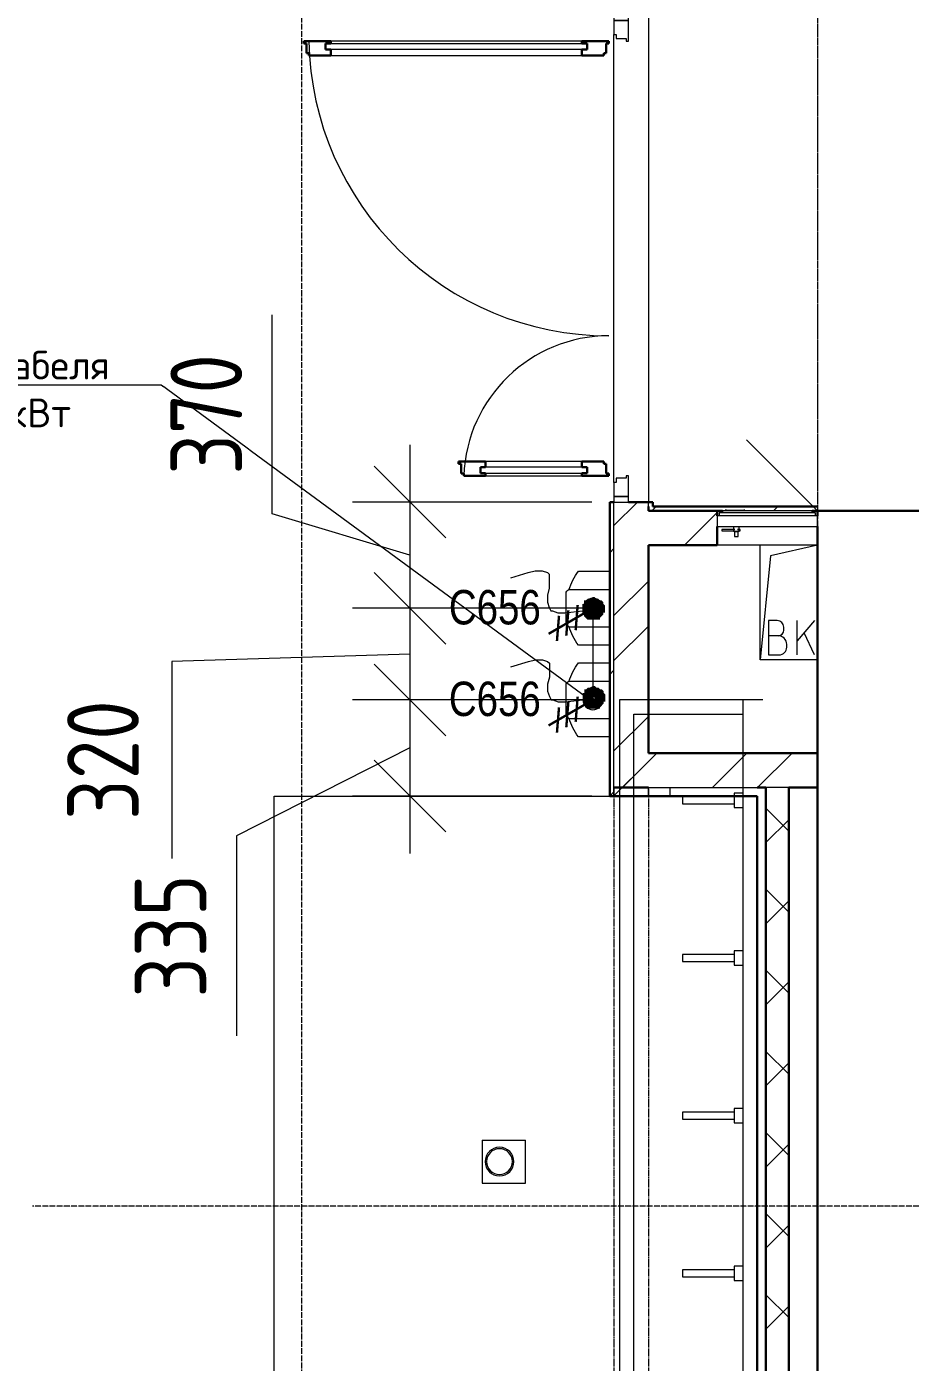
# Model space of a CAD drawing. Header units: millimetres. Extents: x -215207 to 92095, y -30385 to 123050.
# Drawn here: x -44601 to -41519, y 22765 to 27423 of the extents above; entities that cross this region are included whole.
import ezdxf
from ezdxf import colors
from ezdxf.entities.mleader import LeaderData, LeaderLine
from ezdxf.enums import TextEntityAlignment as Align
from ezdxf.math import Vec2, Vec3

# ---------------------------------------------------------------- set-up
doc = ezdxf.new("R2010")
doc.units = ezdxf.units.MM
for name, pattern in [('ADSK_Линия сетки', [25, 20, -2.5, 0, -2.5]), ('ADSK_Сверху', [4.5, 3, -1.5]), ('Сверху', [3.96875, 2.38125, -1.5875])]:
    doc.linetypes.add(name, pattern=pattern)
for name, color, linetype, lineweight in [('0_ТХ Р-EL', 30, 'Continuous', 5), ('TO-Conn-EL', 33, 'Continuous', 13), ('TO-Equipment', 52, 'Continuous', 18), ('TO-Equipment--W', 52, 'Continuous', 13), ('TO-Index', 1, 'Continuous', 0), ('Двери', 7, 'Continuous', 9), ('Каркас_Импост', 7, 'Continuous', 9), ('Монтажный зазор', 7, 'Continuous', 9), ('Оборудование', 7, 'Continuous', 20), ('Оси', 7, 'Continuous', 9), ('Остекление', 7, 'Continuous', 9), ('Панель', 7, 'Continuous', 30), ('Перекрытия', 7, 'Continuous', 18), ('Сантехнические приборы', 251, 'Continuous', 0), ('Сверху', 7, 'ADSK_Сверху', 9), ('Средние линии', 7, 'Continuous', 30), ('Стены', 7, 'Continuous', 18), ('Стены разрез', 7, 'Continuous', 30), ('Стены штриховка', 7, 'Continuous', 9), ('Элементы узлов', 7, 'Continuous', 30)]:
    doc.layers.add(name, color=color, linetype=linetype, lineweight=lineweight)
doc.layers.add('TO-txt-invis', color=161, linetype='Continuous', lineweight=0, plot=False)
doc.layers.add('Открывание', color=7, linetype='Continuous', lineweight=9, true_color=0xc0c0c0)
doc.layers.add('ТХ Подключения ЭОМ', color=7, linetype='Continuous', lineweight=18, true_color=0x003efa)
doc.layers.add('тх размеры розетки', color=7, linetype='Continuous', true_color=0xe91640)
doc.styles.add('S-ARIAL', font='arial.ttf', dxfattribs={"height": 150})
doc.styles.add('Simplex', font='simplex.shx', dxfattribs={"width": 0.6})
doc.styles.add('TX Text.Base', font='calibril.ttf', dxfattribs={"height": 250})
doc.styles.add('ГОСТ 2.304', font='CS_Gost2304.shx')
doc.dimstyles.new('СПДС', dxfattribs={"dimscale": 100, "dimtxt": 2.5, "dimasz": 2.5, "dimexe": 2, "dimexo": 0.625, "dimgap": 1, "dimtad": 1, "dimdec": 0, "dimtxsty": 'ГОСТ 2.304', "dimblk": 'OBLIQUE', "dimblk1": 'OBLIQUE', "dimblk2": 'OBLIQUE', "dimcen": 2.5, "dimdle": 2, "dimadec": 0, "dimazin": 2, "dimtfac": 0.75, "dimtdec": 4, "dimtmove": 1, "dimatfit": 3, "dimfxl": 0, "dimtolj": 1, "dimarcsym": 0})
pattern_1 = [(45, (-45356.5, 7949.98), (-235.7317, 235.7317), []), (45, (-45199.35, 7949.98), (-235.7317, 235.7317), [])]
pattern_2 = [(45, (-45356.5, 7949.98), (-212.132, 212.132), [])]

# ---------------------------------------------------------------- blocks, each defined once
blk = doc.blocks.new('el-kab-sv-tx')
at = {"color": 0}
blk.add_lwpolyline([(0.762, 1.99), (0.889, 1.567), (0.931, 1.397), (0.931, 1.228), (0.889, 1.101), (0.847, 1.058), (0.804, 1.058), (0.677, 1.058), (0.508, 1.058), (0.339, 1.101), (0.169, 1.101), (0.042, 1.058), (-0.042, 1.016), (-0.042, 0.974), (-0.085, 0.847), (-0.085, 0.677), (-0.042, 0.254)], dxfattribs=at)
at = {"color": 0, "transparency": 33554559}
for points in [[(-0.212, 0.169), (0.085, 0.127), (-0.254, 0.127)], [(-0.254, 0.127), (-0.212, 0.127), (-0.212, 0.127)], [(-0.212, 0.127), (-0.254, 0.127), (-0.169, 0.085)], [(-0.254, 0.127), (-0.169, 0.085), (-0.254, 0.085)], [(0.085, 0.127), (-0.254, 0.127), (0.042, 0)], [(-0.254, 0.127), (0.042, 0), (-0.042, 0)], [(-0.169, 0.085), (-0.254, 0.085), (-0.085, 0.042)], [(-0.254, 0.085), (-0.085, 0.042), (-0.254, 0.042)], [(-0.085, 0.042), (-0.254, 0.042), (-0.042, 0)], [(-0.254, 0.042), (-0.042, 0), (-0.254, 0)], [(-0.254, 0), (0, 0), (0, 0)], [(0, 0), (0, 0), (-0.254, 0)], [(0, 0), (-0.254, 0), (0, -0.042)], [(-0.254, 0), (0, -0.042), (-0.254, -0.042)], [(-0.169, 0.212), (0.127, 0.169), (-0.212, 0.169)], [(0.127, 0.169), (-0.212, 0.169), (0.085, 0.127)], [(-0.127, 0.212), (0.127, 0.212), (-0.169, 0.212)], [(0.127, 0.212), (-0.169, 0.212), (0.127, 0.169)], [(-0.085, 0.254), (0.127, 0.212), (-0.127, 0.212)], [(0.169, 0.212), (0.169, 0.212), (-0.127, 0.212)], [(0.169, 0.212), (-0.127, 0.212), (0.127, 0.212)], [(-0.127, 0.212), (0.169, 0.212), (0.127, 0.212)], [(-0.042, 0.254), (0.085, 0.254), (-0.085, 0.254)], [(0.127, 0.254), (0.127, 0.254), (-0.085, 0.254)], [(0.127, 0.254), (-0.085, 0.254), (0.085, 0.254)], [(0.127, 0.254), (-0.085, 0.254), (0.127, 0.212)], [(0, 0.254), (0.042, 0.254), (-0.042, 0.254)], [(-0.042, 0.254), (0.042, 0.254), (0.042, 0.254)], [(0.042, 0.254), (-0.042, 0.254), (0.085, 0.254)], [(0.042, 0), (0.296, -0.042), (0, -0.042)], [(0.085, 0.127), (0.254, 0.085), (0.042, 0.085)], [(0.254, 0.085), (0.042, 0.085), (0.296, 0)], [(0.042, 0.085), (0.296, 0), (0.042, 0)], [(0.296, 0), (0.042, 0), (0.296, -0.042)], [(0.127, 0.169), (0.254, 0.127), (0.085, 0.127)], [(0.254, 0.127), (0.085, 0.127), (0.254, 0.085)], [(0.169, 0.212), (0.127, 0.212), (0.127, 0.212)], [(0.212, 0.212), (0.212, 0.212), (0.127, 0.212)], [(0.212, 0.212), (0.127, 0.212), (0.169, 0.212)], [(0.212, 0.212), (0.127, 0.212), (0.212, 0.169)], [(0.127, 0.212), (0.212, 0.169), (0.127, 0.169)], [(0.212, 0.169), (0.127, 0.169), (0.254, 0.127)], [(0, -0.042), (-0.254, -0.042), (-0.042, -0.085)], [(-0.254, -0.042), (-0.042, -0.085), (-0.254, -0.085)], [(-0.042, -0.085), (-0.254, -0.085), (-0.085, -0.169)], [(-0.254, -0.085), (-0.085, -0.169), (-0.254, -0.169)], [(-0.254, -0.169), (-0.085, -0.169), (-0.212, -0.169)], [(-0.085, -0.169), (-0.212, -0.169), (-0.127, -0.212)], [(-0.212, -0.169), (-0.127, -0.212), (-0.169, -0.212)], [(-0.127, -0.254), (-0.127, -0.254), (-0.169, -0.212)], [(-0.127, -0.254), (-0.169, -0.212), (-0.127, -0.212)], [(-0.085, -0.169), (0.212, -0.212), (-0.127, -0.212)], [(0.212, -0.212), (-0.127, -0.212), (0.169, -0.254)], [(-0.127, -0.212), (0.169, -0.254), (-0.127, -0.254)], [(-0.127, -0.254), (0.169, -0.254), (0.169, -0.254)], [(0.169, -0.254), (0.169, -0.254), (-0.127, -0.254)], [(0.169, -0.254), (-0.127, -0.254), (0.127, -0.254)], [(-0.127, -0.254), (0.127, -0.254), (-0.085, -0.254)], [(-0.042, -0.085), (0.254, -0.127), (-0.085, -0.127)], [(0.254, -0.127), (-0.085, -0.127), (0.212, -0.169)], [(-0.085, -0.127), (0.212, -0.169), (-0.085, -0.169)], [(0.212, -0.169), (-0.085, -0.169), (0.212, -0.212)], [(0.127, -0.254), (-0.085, -0.254), (0.085, -0.296)], [(-0.085, -0.254), (0.085, -0.296), (-0.085, -0.296)], [(0.085, -0.296), (-0.085, -0.296), (0.042, -0.296)], [(-0.085, -0.296), (0.042, -0.296), (-0.042, -0.296)], [(0, -0.042), (0.254, -0.085), (-0.042, -0.085)], [(0.254, -0.085), (-0.042, -0.085), (0.254, -0.127)], [(0.042, -0.296), (-0.042, -0.296), (0, -0.296)], [(-0.042, -0.296), (0.042, -0.296), (0.042, -0.296)], [(0.042, -0.296), (0.042, -0.296), (-0.042, -0.296)], [(0.296, -0.042), (0, -0.042), (0.254, -0.085)]]:
    blk.add_solid(points, dxfattribs=at)
blk = doc.blocks.new('EL_exit')
at = {"layer": 'TO-Conn-EL', "ltscale": 0.0125}
blk.add_hatch(color=256, dxfattribs=at).paths.add_polyline_path([(-34.3, 0, 1), (34.3, 0, 1)])
at = {"layer": 'TO-Conn-EL', "ltscale": 0.0125, "const_width": 8.33}
for points in [[(-154.8, 89.4), (0, 0)], [(-118.4, 26.5), (-125.6, 114.4)], [(-85.8, 7.6), (-93, 95.6)], [(-53.2, -11.2), (-60.4, 76.7)]]:
    blk.add_lwpolyline(points, dxfattribs=at)
at = {"layer": 'TO-Conn-EL', "ltscale": 0.0125}
blk.add_circle((0, 0), 34.3, dxfattribs=at)
blk = doc.blocks.new('HO08-01')
at = {"layer": 'TO-Equipment--W', "ltscale": 0.02}
for p, q in [((51.6, 152), (-51.6, 152)), ((-129, 109), (-129, 0)), ((129, 0), (129, 109)), ((-129, 0), (129, 0))]:
    blk.add_line(p, q, dxfattribs=at)
at = {"layer": 'TO-Equipment--W', "lineweight": 5}
for points in [[(-64.5, 0), (-64.5, 142.1)], [(64.5, 142.1), (64.5, 0)]]:
    blk.add_lwpolyline(points, dxfattribs=at)
at = {"layer": 'TO-Equipment--W', "ltscale": 0.02}
for centre, radius, start, end in [((0.9, -64.7), 216.9, 107.4353, 126.7855), ((-51.6, 139.1), 12.9, 90, 166.0186), ((51.6, 139.1), 12.9, 13.9814, 90), ((0, -63), 215, 53.1301, 72.6491)]:
    blk.add_arc(centre, radius, start, end, dxfattribs=at)
at = {"layer": 'TO-Conn-EL', "rotation": 270}
blk.add_blockref('EL_exit', (0, 58.4), dxfattribs=at)
at = {"layer": 'TO-Index', "style": 'S-ARIAL', "width": 0.8, "flags": 8}
blk.add_attdef('INDEX', text='', height=150, dxfattribs=at).set_placement((0, 350.1), align=Align.MIDDLE_CENTER)
at = {"layer": 'TO-txt-invis', "style": 'Simplex', "width": 0.8, "flags": 9}
for tag, p in [('INTCODE', (183.7, 206.2)), ('HEIGHT', (183.7, 142.3))]:
    blk.add_attdef(tag, p, '', height=40, dxfattribs=at)
blk = doc.blocks.new('Дверь_Alumark_двупольная_S50 - Дв-5_1л__1_5_2200х1700 EI60 Л-6705105-План 1 этажа смеж')
at = {"layer": 'Каркас_Импост'}
for p, q in [((-656, 60), (-705, 60)), ((-705, 60), (-705, 10)), ((-656, 52), (-656, 60)), ((-642, 52), (-656, 52)), ((-642, 18), (-642, 52)), ((906, 52), (892, 52)), ((892, 52), (892, 18)), ((906, 60), (906, 52)), ((955, 60), (906, 60)), ((955, 10), (955, 60)), ((-705, 10), (-633, 10)), ((-633, 18), (-642, 18)), ((-633, 10), (-633, 18)), ((892, 18), (883, 18)), ((883, 18), (883, 10)), ((883, 10), (955, 10))]:
    blk.add_line(p, q, dxfattribs=at)
at = {"layer": 'Монтажный зазор'}
for p, q in [((-725, 60), (-725, 10)), ((-705, 60), (-725, 60)), ((-705, 10), (-705, 60)), ((975, 60), (955, 60)), ((955, 60), (955, 10)), ((975, 10), (975, 60)), ((-725, 10), (-705, 10)), ((955, 10), (975, 10))]:
    blk.add_line(p, q, dxfattribs=at)
at = {"layer": 'Остекление'}
for p, q in [((853, 154), (853, 1066)), ((853, 1066), (874, 1066)), ((874, 1066), (874, 154)), ((-624, 526), (-624, 154)), ((-603, 526), (-624, 526)), ((-603, 154), (-603, 526)), ((-624, 154), (-603, 154)), ((874, 154), (853, 154))]:
    blk.add_line(p, q, dxfattribs=at)
at = {"layer": 'Открывание'}
for centre, radius, start, end in [((901, 78), 1046, 90.986, 180), ((-651, 78), 506, 360, 87.9614)]:
    blk.add_arc(centre, radius, start, end, dxfattribs=at)
at = {"layer": 'Панель'}
for p, q in [((841, 1124), (833, 1124)), ((833, 1124), (833, 1048)), ((875, 1133), (841, 1133)), ((841, 1133), (841, 1124)), ((883, 1142), (875, 1142)), ((875, 1142), (875, 1133)), ((883, 1048), (883, 1142)), ((833, 1048), (853, 1048)), ((853, 1048), (853, 1066)), ((853, 1066), (874, 1066)), ((874, 1066), (874, 1048)), ((874, 1048), (883, 1048)), ((-625, 584), (-633, 584)), ((-633, 584), (-633, 508)), ((-591, 593), (-625, 593)), ((-625, 593), (-625, 584)), ((-583, 602), (-591, 602)), ((-591, 602), (-591, 593)), ((-583, 508), (-583, 602)), ((-624, 526), (-624, 508)), ((-603, 526), (-624, 526)), ((-603, 508), (-603, 526)), ((-624, 508), (-633, 508)), ((-583, 508), (-603, 508)), ((-633, 172), (-633, 78)), ((-624, 172), (-633, 172)), ((-624, 154), (-624, 172)), ((-603, 154), (-624, 154)), ((-603, 172), (-603, 154)), ((-583, 172), (-603, 172)), ((-583, 96), (-583, 172)), ((833, 172), (833, 96)), ((833, 172), (853, 172)), ((853, 172), (853, 154)), ((853, 154), (874, 154)), ((874, 172), (883, 172)), ((874, 154), (874, 172)), ((883, 78), (883, 172)), ((-591, 87), (-591, 96)), ((-591, 96), (-583, 96)), ((833, 96), (841, 96)), ((841, 96), (841, 87)), ((-633, 78), (-625, 78)), ((-625, 78), (-625, 87)), ((-625, 87), (-591, 87)), ((841, 87), (875, 87)), ((875, 87), (875, 78)), ((875, 78), (883, 78))]:
    blk.add_line(p, q, dxfattribs=at)
at = {"layer": 'Панель', "lineweight": 9}
for p, q in [((833, 1048), (833, 172)), ((883, 172), (883, 1048)), ((-633, 508), (-633, 172)), ((-583, 172), (-583, 508))]:
    blk.add_line(p, q, dxfattribs=at)
blk = doc.blocks.new('ADSK_ППР_Трап вертикальный - С гидрозатвором 150х150 D110-1390048-План 1 этажа смеж')
at = {"layer": 'Сантехнические приборы'}
for radius, start, end in [(50, 0, 180), (50, 180, 0), (45, 360, 180), (45, 180, 360)]:
    blk.add_arc((0, 0), radius, start, end, dxfattribs=at)
blk = doc.blocks.new('Умывальник перед обеденным - Умывальник перед обеденным-5731010-План 1 этажа смеж')
at = {"layer": 'Сантехнические приборы'}
for p, q in [((3003.1, 17125.3), (2573.3, 17125.3)), ((2573.3, 17125.3), (2573.3, 12175.2)), ((3073.1, 17125.3), (3003.1, 17125.3)), ((3003.1, 17125.3), (3003.1, 11745.3)), ((2623.3, 17075.3), (3003.1, 17075.3)), ((2623.3, 12125.2), (2623.3, 17075.3)), ((2973.1, 16787.8), (2793.1, 16787.8)), ((2793.1, 16787.8), (2793.1, 16762.8)), ((3003.1, 16800.3), (2973.1, 16800.3)), ((2973.1, 16800.3), (2973.1, 16750.3)), ((2793.1, 16762.8), (2973.1, 16762.8)), ((2973.1, 16750.3), (3003.1, 16750.3)), ((2973.1, 16237.8), (2793.1, 16237.8)), ((2793.1, 16237.8), (2793.1, 16212.8)), ((2793.1, 16212.8), (2973.1, 16212.8)), ((3003.1, 16250.3), (2973.1, 16250.3)), ((2973.1, 16250.3), (2973.1, 16200.3)), ((2973.1, 16200.3), (3003.1, 16200.3)), ((3003.1, 15700.3), (2973.1, 15700.3)), ((2973.1, 15700.3), (2973.1, 15650.3)), ((2973.1, 15687.8), (2793.1, 15687.8)), ((2793.1, 15687.8), (2793.1, 15662.8)), ((2793.1, 15662.8), (2973.1, 15662.8)), ((2973.1, 15650.3), (3003.1, 15650.3)), ((3003.1, 15150.3), (2973.1, 15150.3)), ((2973.1, 15150.3), (2973.1, 15100.3)), ((2973.1, 15137.8), (2793.1, 15137.8)), ((2793.1, 15137.8), (2793.1, 15112.8)), ((2793.1, 15112.8), (2973.1, 15112.8)), ((2973.1, 15100.3), (3003.1, 15100.3))]:
    blk.add_line(p, q, dxfattribs=at)
blk = doc.blocks.new('Люк _Пчела_ однодверный под плитку - Лк-3л_в_-6703835-План 1 этажа смеж')
at = {"layer": 'Оборудование'}
for p, q in [((300, 60), (52.5, 307.5)), ((-43, 52), (-43, 42.3)), ((292, 53), (-42, 53)), ((281, 60), (-31, 60)), ((-31, 60), (-31, 54.5)), ((-22, 62), (-22, 60)), ((-18, 62), (-22, 62)), ((-18, 62), (42.5, 62)), ((46.5, 62), (42.5, 62)), ((46.5, 60), (46.5, 62)), ((272, 53.2), (272, 52)), ((272, 52), (272, 53.2)), ((281, 54.5), (281, 60)), ((293, 42.3), (293, 52)), ((-50, 41.4), (-50, 5)), ((-50, 5), (300, 5)), ((299.1, 42.3), (-49.1, 42.3)), ((6.8, 5), (6.8, -10.9)), ((26.1, -10.9), (26.1, 5)), ((300, 5), (300, 41.4)), ((11.7, -5.4), (-34.2, -5.4)), ((-34.2, -5.4), (-34.2, -10.4)), ((-34.2, -10.4), (11.7, -10.4)), ((6.8, -10.9), (26.1, -10.9)), ((8.4, -10.9), (10.4, -12.9)), ((10.4, -12.9), (10.4, -30.3)), ((10.4, -12.9), (22.6, -12.9)), ((10.4, -30.3), (22.6, -30.3)), ((29.6, -5.4), (21.3, -5.4)), ((21.3, -10.4), (29.6, -10.4)), ((22.6, -12.9), (24.6, -10.9)), ((22.6, -30.3), (22.6, -12.9)), ((29.6, -10.4), (29.6, -5.4))]:
    blk.add_line(p, q, dxfattribs=at)
for points, knots in [([(-42, 53), (-42.1, 53), (-42.3, 53), (-42.4, 52.9), (-42.5, 52.9), (-42.6, 52.8), (-42.8, 52.7), (-42.9, 52.5), (-43, 52.3), (-43, 52.1), (-43, 52)], [0, 0, 0, 0, 0.166667, 0.25, 0.333333, 0.416667, 0.541667, 0.666667, 0.833333, 1, 1, 1, 1]), ([(-31, 54.5), (-31, 54.4), (-31, 54.2), (-31.1, 53.9), (-31.2, 53.8), (-31.3, 53.6), (-31.4, 53.4), (-31.6, 53.3), (-31.8, 53.2), (-31.9, 53.1), (-32.2, 53), (-32.4, 53), (-32.5, 53)], [0, 0, 0, 0, 0.166667, 0.25, 0.333333, 0.416667, 0.5, 0.583333, 0.666667, 0.75, 0.833333, 1, 1, 1, 1]), ([(282.5, 53), (282.4, 53), (282.2, 53), (281.9, 53.1), (281.8, 53.2), (281.6, 53.3), (281.4, 53.4), (281.3, 53.6), (281.2, 53.8), (281.1, 53.9), (281, 54.2), (281, 54.4), (281, 54.5)], [-1, -1, -1, -1, -0.833333, -0.75, -0.666667, -0.583333, -0.5, -0.416667, -0.333333, -0.25, -0.166667, 0, 0, 0, 0]), ([(293, 52), (293, 52.1), (293, 52.3), (292.9, 52.5), (292.8, 52.7), (292.6, 52.8), (292.5, 52.9), (292.4, 52.9), (292.3, 53), (292.1, 53), (292, 53)], [-1, -1, -1, -1, -0.833333, -0.666667, -0.541667, -0.416667, -0.333333, -0.25, -0.166667, 0, 0, 0, 0]), ([(-49.1, 42.3), (-49.2, 42.3), (-49.3, 42.3), (-49.4, 42.2), (-49.6, 42.2), (-49.7, 42), (-49.9, 41.8), (-50, 41.6), (-50, 41.5), (-50, 41.4)], [0, 0, 0, 0, 0.166667, 0.25, 0.333333, 0.5, 0.666667, 0.833333, 1, 1, 1, 1]), ([(300, 41.4), (300, 41.5), (300, 41.6), (299.9, 41.8), (299.7, 42), (299.6, 42.2), (299.4, 42.2), (299.3, 42.3), (299.2, 42.3), (299.1, 42.3)], [-1, -1, -1, -1, -0.833333, -0.666667, -0.5, -0.333333, -0.25, -0.166667, 0, 0, 0, 0])]:
    blk.add_open_spline(points, degree=3, knots=knots, dxfattribs=at)
blk = doc.blocks.new('Дверь-Проем - 1730Х2350-6706217-План 1 этажа смеж')
at = {"layer": 'Средние линии'}
for p, q in [((-873.2, 195), (-873.2, -195)), ((856.8, -195), (856.8, 195))]:
    blk.add_line(p, q, dxfattribs=at)
at = {"layer": 'Элементы узлов', "linetype": 'Сверху', "lineweight": 9}
for p, q in [((856.8, 195), (-873.2, 195)), ((-873.2, -195), (856.8, -195))]:
    blk.add_line(p, q, dxfattribs=at)
blk = doc.blocks.new('_Oblique')
at = {"color": 0, "linetype": 'ByBlock', "lineweight": -2}
blk.add_line((-0.5, -0.5), (0.5, 0.5), dxfattribs=at)
blk = doc.blocks.new('*D568')
at = {"layer": 'Defpoints', "color": 0, "ltscale": 100, "transparency": 16777216}
for p in [(-42567.4, 25765.2), (-43264, 25395.2), (-42567.4, 25395.2)]:
    blk.add_point(p, dxfattribs=at)
at = {"layer": 'тх размеры розетки', "color": 0, "lineweight": 9, "ltscale": 100, "transparency": 16777216}
for p, q in [((-43744.2, 25724.3), (-43744.2, 26418)), ((-43264, 25965.2), (-43264, 25195.2)), ((-42629.9, 25765.2), (-43464, 25765.2)), ((-43264, 25580.2), (-43744.2, 25724.3)), ((-42629.9, 25395.2), (-43464, 25395.2))]:
    blk.add_line(p, q, dxfattribs=at)
at = {"layer": 'тх размеры розетки', "color": 0, "lineweight": 9, "ltscale": 100, "transparency": 16777216, "xscale": 250, "yscale": 250, "zscale": 250}
for p, rotation in [((-43264, 25765.2), 90), ((-43264, 25395.2), 270)]:
    blk.add_blockref('_Oblique', p, dxfattribs=dict(at, rotation=rotation))
at = {"layer": 'тх размеры розетки', "color": 0, "ltscale": 100, "transparency": 16777216, "insert": (-43974.3, 26071.2), "char_height": 250, "attachment_point": 5, "rotation": 90, "style": 'ГОСТ 2.304', "bg_fill": 3, "box_fill_scale": 1.1, "bg_fill_color": 256, "bg_fill_true_color": 13158600, "bg_fill_transparency": 0}
blk.add_mtext('\\A1;370', dxfattribs=at)
blk = doc.blocks.new('*D569')
at = {"layer": 'Defpoints', "color": 0, "ltscale": 100, "transparency": 16777216}
for p in [(-42567.4, 25395.2), (-43264, 25075.6), (-42567.4, 25075.6)]:
    blk.add_point(p, dxfattribs=at)
at = {"layer": 'тх размеры розетки', "color": 0, "lineweight": 9, "ltscale": 100, "transparency": 16777216}
for p, q in [((-43264, 25595.2), (-43264, 24875.6)), ((-42629.9, 25395.2), (-43464, 25395.2)), ((-43264, 25235.4), (-44094.7, 25209.2)), ((-44094.7, 25209.2), (-44094.7, 24521.7)), ((-42629.9, 25075.6), (-43464, 25075.6))]:
    blk.add_line(p, q, dxfattribs=at)
at = {"layer": 'тх размеры розетки', "color": 0, "lineweight": 9, "ltscale": 100, "transparency": 16777216, "xscale": 250, "yscale": 250, "zscale": 250}
for p, rotation in [((-43264, 25395.2), 90), ((-43264, 25075.6), 270)]:
    blk.add_blockref('_Oblique', p, dxfattribs=dict(at, rotation=rotation))
at = {"layer": 'тх размеры розетки', "color": 0, "ltscale": 100, "transparency": 16777216, "insert": (-44334.6, 24865.4), "char_height": 250, "attachment_point": 5, "rotation": 90, "style": 'ГОСТ 2.304', "bg_fill": 3, "box_fill_scale": 1.1, "bg_fill_color": 256, "bg_fill_true_color": 13158600, "bg_fill_transparency": 0}
blk.add_mtext('\\A1;320', dxfattribs=at)
blk = doc.blocks.new('*D570')
at = {"layer": 'Defpoints', "color": 0, "ltscale": 100, "transparency": 16777216}
for p in [(-42567.4, 25075.6), (-43264, 24740.2), (-42567.4, 24740.2)]:
    blk.add_point(p, dxfattribs=at)
at = {"layer": 'тх размеры розетки', "color": 0, "lineweight": 9, "ltscale": 100, "transparency": 16777216}
for p, q in [((-43264, 25275.6), (-43264, 24540.2)), ((-42629.9, 25075.6), (-43464, 25075.6)), ((-43264, 24907.9), (-43868.6, 24601.2)), ((-42629.9, 24740.2), (-43464, 24740.2)), ((-43868.6, 24601.2), (-43868.6, 23903.3))]:
    blk.add_line(p, q, dxfattribs=at)
at = {"layer": 'тх размеры розетки', "color": 0, "lineweight": 9, "ltscale": 100, "transparency": 16777216, "xscale": 250, "yscale": 250, "zscale": 250}
for p, rotation in [((-43264, 25075.6), 90), ((-43264, 24740.2), 270)]:
    blk.add_blockref('_Oblique', p, dxfattribs=dict(at, rotation=rotation))
at = {"layer": 'тх размеры розетки', "color": 0, "ltscale": 100, "transparency": 16777216, "insert": (-44098.8, 24252.2), "char_height": 250, "attachment_point": 5, "rotation": 90, "style": 'ГОСТ 2.304', "bg_fill": 3, "box_fill_scale": 1.1, "bg_fill_color": 256, "bg_fill_true_color": 13158600, "bg_fill_transparency": 0}
blk.add_mtext('\\A1;335', dxfattribs=at)
blk = doc.blocks.new('_Dot')
at = {"color": 0, "linetype": 'ByBlock', "lineweight": -2}
blk.add_line((-0.5, 0), (-1, 0), dxfattribs=at)
at = {"color": 0, "linetype": 'ByBlock', "const_width": 0.5}
blk.add_lwpolyline([(-0.25, 0, 1), (0.25, 0, 1)], format="xyb", close=True, dxfattribs=at)

msp = doc.modelspace()

# ---------------------------------------------------------------- hatches: boundary and pattern name
at = {"layer": 'Стены разрез', "lineweight": 9}
h = msp.add_hatch(dxfattribs=at)
h.set_pattern_fill('FP_13', color=256, style=0, pattern_type=2)
h.set_pattern_definition(pattern_2)
h.paths.add_polyline_path([(-42552.4, 24740.2), (-42552.4, 24770.2), (-42567.4, 24770.2), (-42567.4, 24740.2)])
h.paths.add_polyline_path([(-42567.4, 24890.2), (-42552.4, 24890.2), (-42552.4, 25765.2), (-42567.4, 25765.2), (-42567.4, 24931.9)])
h.paths.add_polyline_path([(-42567.4, 27465.2), (-42552.4, 27465.2), (-42552.4, 27870.2), (-42567.4, 27870.2)])
h = msp.add_hatch(dxfattribs=at)
h.set_pattern_fill('FP_1', color=256, style=0, pattern_type=2)
h.set_pattern_definition(pattern_1)
h.paths.add_polyline_path([(-42552.4, 24740.2), (-42432.4, 24740.2), (-42432.4, 25765.2), (-42552.4, 25765.2), (-42552.4, 24770.2)])
h.paths.add_polyline_path([(-42552.4, 27465.2), (-42432.4, 27465.2), (-42432.4, 27855.2), (-42552.4, 27855.2)])
h = msp.add_hatch(dxfattribs=at)
h.set_pattern_fill('FP_13', color=256, style=0, pattern_type=2)
h.set_pattern_definition(pattern_2)
h.paths.add_polyline_path([(-41870.5, 25735.2), (-41842.5, 25735.2), (-41842.5, 25750.2), (-42432.4, 25750.2), (-42432.4, 25735.2), (-42160.5, 25735.2), (-42160.5, 25737.2), (-42100, 25737.2), (-42100, 25735.2), (-41974.4, 25735.2)])
h = msp.add_hatch(dxfattribs=at)
h.set_pattern_fill('FP_1', color=256, style=0, pattern_type=2)
h.set_pattern_definition(pattern_1)
h.paths.add_polyline_path([(-42333.1, 25615.2), (-42192.5, 25615.2), (-42192.5, 25735.2), (-42432.4, 25735.2), (-42432.4, 25615.2)])
h = msp.add_hatch(dxfattribs=at)
h.set_pattern_fill('FP_1', color=256, style=0, pattern_type=2)
h.set_pattern_definition(pattern_1)
h.paths.add_polyline_path([(-41842.5, 24770.2), (-41842.5, 24890.2), (-42552.4, 24890.2), (-42552.4, 24770.2), (-41942.5, 24770.2)])
h = msp.add_hatch(dxfattribs=at)
h.set_pattern_fill('FP_32', color=256, style=0, pattern_type=2)
h.set_pattern_definition([(90, (-45356.5, 7950), (-600, 4e-14), [])])
h.paths.add_polyline_path([(-42333.1, 24740.2), (-42052.5, 24740.2), (-42052.5, 24770.2), (-42432.4, 24770.2), (-42432.4, 24740.2)])
h = msp.add_hatch(dxfattribs=at)
h.set_pattern_fill('FP_3', color=256, style=0, pattern_type=2)
h.set_pattern_definition([(45, (-45356.5, 7949.98), (-141.4214, 141.4214), []), (135, (-45356.5, 7949.98), (-141.4214, -141.4214), [])])
h.paths.add_polyline_path([(-41974.4, 19610.2), (-41942.5, 19610.2), (-41942.5, 24770.2), (-42022.5, 24770.2), (-42022.5, 19610.2)])

# ---------------------------------------------------------------- linework, layer by layer
at = {"lineweight": 18}
for p, q in [((-42042.5, 25215.2), (-42042.5, 25615.2)), ((-42006.2, 25578.4), (-42042.5, 25215.2)), ((-41842.5, 25615.2), (-42006.2, 25578.4)), ((-41983.3, 25352.5), (-42013.3, 25352.5)), ((-42013.3, 25352.5), (-42013.3, 25232.5)), ((-41853.3, 25352.5), (-41913.3, 25281)), ((-41913.3, 25232.5), (-41913.3, 25352.5)), ((-41980, 25299.1), (-42013.3, 25299.1)), ((-41960, 25319.1), (-41960, 25329.1)), ((-41853.3, 25232.5), (-41889.3, 25309.6)), ((-41950, 25259.1), (-41950, 25269.1)), ((-41842.5, 25215.2), (-42042.5, 25215.2)), ((-42013.3, 25232.5), (-41976.6, 25232.5))]:
    msp.add_line(p, q, dxfattribs=at)
for centre, radius, start, end in [((-41983.3, 25329.1), 23.3, 0, 90), ((-41980, 25319.1), 20, 270, 0), ((-41980, 25269.1), 30, 0, 90), ((-41976.6, 25259.1), 26.7, 270, 0)]:
    msp.add_arc(centre, radius, start, end, dxfattribs=at)
at = {"layer": 'Оси', "linetype": 'ADSK_Линия сетки'}
for p, q in [((-43642.5, 41539.2), (-43642.5, 17351.6)), ((-41842.5, 41539.2), (-41842.5, 17351.6)), ((-13527.5, 23310.2), (-44580.4, 23310.2))]:
    msp.add_line(p, q, dxfattribs=at)
at = {"layer": 'Перекрытия', "color": 49, "ltscale": 100, "true_color": 0x464646}
for p, q in [((-42042.5, 25215.2), (-42042.5, 25615.2)), ((-41842.5, 25215.2), (-42042.5, 25215.2)), ((-43737.4, 24740.2), (-42567.4, 24740.2)), ((-43737.4, 19640.2), (-43737.4, 24740.2)), ((-43011.6, 23540.2), (-42861.6, 23540.2)), ((-43011.6, 23540.2), (-43011.6, 23390.2)), ((-42861.6, 23390.2), (-42861.6, 23540.2)), ((-43011.6, 23390.2), (-42861.6, 23390.2))]:
    msp.add_line(p, q, dxfattribs=at)
at = {"layer": 'Сверху'}
for p, q in [((-42552.4, 24770.2), (-42552.4, 19640.2)), ((-42432.4, 24770.2), (-42432.4, 19640.2))]:
    msp.add_line(p, q, dxfattribs=at)
at = {"layer": 'Стены'}
for p, q in [((-42432.4, 27465.2), (-42432.4, 25765.2)), ((-42552.4, 25834.2), (-42552.4, 27396.2)), ((-41842.5, 25615.2), (-42192.5, 25615.2))]:
    msp.add_line(p, q, dxfattribs=at)
at = {"layer": 'Стены разрез'}
for p, q in [((-42552.4, 25765.2), (-42567.4, 25765.2)), ((-42567.4, 25765.2), (-42567.4, 24740.2)), ((-42417.4, 25765.2), (-42502.4, 25765.2)), ((-42417.4, 25750.2), (-42417.4, 25765.2)), ((-42432.4, 25735.2), (-42432.4, 25750.2)), ((-42432.4, 25735.2), (-42173.5, 25735.2)), ((-41842.5, 25750.2), (-42417.4, 25750.2)), ((-42192.5, 25716.9), (-42192.5, 25735.2)), ((-41861.5, 25735.2), (-41842.5, 25735.2)), ((-41842.5, 25735.2), (-41842.5, 25716.9)), ((-42192.5, 25615.2), (-42192.5, 25680.2)), ((-41842.5, 25680.2), (-41842.5, 23310.2)), ((-42432.4, 25615.2), (-42192.5, 25615.2)), ((-42432.4, 24890.2), (-42432.4, 25615.2)), ((-41842.5, 24890.2), (-42432.4, 24890.2)), ((-42567.4, 24740.2), (-42052.5, 24740.2)), ((-42552.4, 24770.2), (-42432.4, 24770.2)), ((-42052.5, 24770.2), (-42022.5, 24770.2)), ((-42052.5, 24740.2), (-42052.5, 19640.2)), ((-42022.5, 24770.2), (-42022.5, 19610.2)), ((-41942.5, 24770.2), (-41842.5, 24770.2)), ((-41942.5, 19610.2), (-41942.5, 24770.2)), ((-41842.5, 23310.2), (-41842.5, 22171.3))]:
    msp.add_line(p, q, dxfattribs=at)
at = {"layer": 'Стены штриховка'}
for p, q in [((-42552.4, 24740.2), (-42552.4, 25765.2)), ((-42432.4, 25750.2), (-42432.4, 25765.2)), ((-42432.4, 24770.2), (-42052.5, 24770.2)), ((-42432.4, 24740.2), (-42432.4, 24770.2)), ((-41942.5, 24770.2), (-42022.5, 24770.2))]:
    msp.add_line(p, q, dxfattribs=at)

# ---------------------------------------------------------------- block references
at = {"layer": '0_ТХ Р-EL', "color": 30, "lineweight": 5, "xscale": 144, "yscale": 144, "zscale": 144, "rotation": 90}
for p in [(-42626.1, 25391.7), (-42625.2, 25081.4)]:
    msp.add_blockref('el-kab-sv-tx', p, dxfattribs=at)
at = {"layer": 'TO-Equipment'}
ref = msp.add_blockref('HO08-01', (-42567.4, 25395.2), dxfattribs=dict(at, xscale=-1, rotation=90))
ref.add_attrib('INDEX', 'C656', dxfattribs={"layer": 'TO-Index', "height": 120, "style": 'S-ARIAL', "width": 0.8}).set_placement((-42968.1, 25398.7), align=Align.MIDDLE_CENTER)
ref = msp.add_blockref('HO08-01', (-42567.4, 25075.6), dxfattribs=dict(at, xscale=-1, rotation=90))
ref.add_attrib('INDEX', 'C656', dxfattribs={"layer": 'TO-Index', "height": 120, "style": 'S-ARIAL', "width": 0.8}).set_placement((-42968.1, 25079.1), align=Align.MIDDLE_CENTER)
at = {"layer": 'Двери'}
for name, p, rotation in [('Дверь_Alumark_двупольная_S50 - Дв-5_1л__1_5_2200х1700 EI60 Л-6705105-План 1 этажа смеж', (-42492.4, 26490.2), 89.99999999999991), ('Дверь-Проем - 1730Х2350-6706217-План 1 этажа смеж', (-41647.5, 26592.1), 269.9999999999999)]:
    msp.add_blockref(name, p, dxfattribs=dict(at, rotation=rotation))
at = {"layer": 'Оборудование'}
msp.add_blockref('Люк _Пчела_ однодверный под плитку - Лк-3л_в_-6703835-План 1 этажа смеж', (-42142.5, 25675.2), dxfattribs=at)
at = {"layer": 'Сантехнические приборы'}
for name, p in [('Умывальник перед обеденным - Умывальник перед обеденным-5731010-План 1 этажа смеж', (-45106.6, 7950)), ('ADSK_ППР_Трап вертикальный - С гидрозатвором 150х150 D110-1390048-План 1 этажа смеж', (-42951.6, 23465.2))]:
    msp.add_blockref(name, p, dxfattribs=at)

# ---------------------------------------------------------------- next in the draw order: dimensions: what is measured, and where the dimension line sits
at = {"layer": 'тх размеры розетки', "ltscale": 100}
dim = msp.add_linear_dim(base=(-43264, 25395.2), p1=(-42567.4, 25765.2), p2=(-42567.4, 25395.2), angle=90, dimstyle='СПДС', override={"dimtfill": 1, "dimtfillclr": 7, "dimlwd": 9, "dimlwe": 9}, dxfattribs=at)
dim.commit()
dim.dimension.update_dxf_attribs({"geometry": '*D568', "text_midpoint": (-43974.3, 25824.3)})

# ---------------------------------------------------------------- next in the draw order: dimensions: what is measured, and where the dimension line sits
dim = msp.add_linear_dim(base=(-43264, 25075.6), p1=(-42567.4, 25395.2), p2=(-42567.4, 25075.6), angle=90, dimstyle='СПДС', override={"dimtfill": 1, "dimtfillclr": 7, "dimlwd": 9, "dimlwe": 9}, dxfattribs=at)
dim.commit()
dim.dimension.update_dxf_attribs({"geometry": '*D569', "text_midpoint": (-44094.7, 25109.2), "dimtype": 160})

# ---------------------------------------------------------------- next in the draw order: dimensions: what is measured, and where the dimension line sits
dim = msp.add_linear_dim(base=(-43264, 24740.2), p1=(-42567.4, 25075.6), p2=(-42567.4, 24740.2), angle=90, dimstyle='СПДС', override={"dimtfill": 1, "dimtfillclr": 7, "dimlwd": 9, "dimlwe": 9}, dxfattribs=at)
dim.commit()
dim.dimension.update_dxf_attribs({"geometry": '*D570', "text_midpoint": (-43868.6, 24501.2), "dimtype": 160})

# ---------------------------------------------------------------- next in the draw order: leaders
at = {"layer": 'ТХ Подключения ЭОМ'}
ml = msp.add_multileader_mtext('Standard', dxfattribs=at)
ml.set_content('\\A1;{\\fISOCPEUR|b0|i0|c204|p34;С656: вывод кабеля 220В/1Ф 2,0кВт \\PH=12\\fISOCPEUR|b0|i0|c0|p34;00}', color=256, style='TX Text.Base')
ml.set_leader_properties(lineweight=9)
ml.set_arrow_properties(name='DOT')
ml.build(insert=Vec2(0, 0))
ml.multileader.update_dxf_attribs({"has_text_frame": 1, "text_left_attachment_type": 6, "text_right_attachment_type": 6, "dogleg_length": 50, "arrow_head_size": 50})
ctx = ml.context
ctx.base_point, ctx.char_height, ctx.arrow_head_size, ctx.landing_gap_size, ctx.plane_origin = Vec3(-45668.7, 26173.1), 100, 50, 140, Vec3(-26753.2, 26911.7)
ctx.left_attachment, ctx.right_attachment, ctx.text_align_type = 6, 6, 1
notes = []
notes.append((ctx, [(1, (1, 1, 0), (-44131.9, 26173.1), (-1, 0), 56.8, [(3, [(-42625.8, 25387.2), (-42625.8, 25067.6)], 0, [])])]))
ctx.mtext.insert, ctx.mtext.width, ctx.mtext.alignment, ctx.mtext.flow_direction = Vec3(-44928.7, 26293.1), 1505.102, 2, 5
for ctx, leaders in notes:
    for number, flags, end, landing, length, lines in leaders:
        leader = LeaderData()
        leader.index, (leader.has_last_leader_line, leader.has_dogleg_vector, leader.attachment_direction) = number, flags
        leader.last_leader_point, leader.dogleg_vector, leader.dogleg_length = Vec3(end), Vec3(landing), length
        for number, points, colour, breaks in lines:
            line = LeaderLine()
            line.index, line.vertices, line.color, line.breaks = number, Vec3.list(points), colors.encode_raw_color(colour), breaks
            leader.lines.append(line)
        ctx.leaders.append(leader)

doc.saveas('drawing.dxf')
